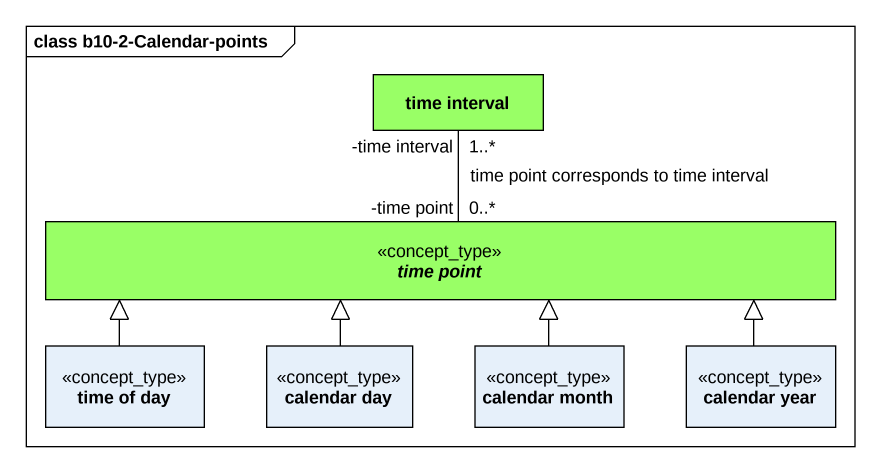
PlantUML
@startuml
mainframe class b10-2-Calendar-points
hide circle
hide empty members
class "time interval" as time_interval #99FF66
abstract class "time point" as time_point <<concept_type>> #99FF66
class "time of day" as time_of_day <<concept_type>>
class "calendar day" as calendar_day <<concept_type>>
class "calendar month" as calendar_month <<concept_type>>
class "calendar year" as calendar_year <<concept_type>>
time_point "-time point\n0..*" -up- "-time interval\n1..*" time_interval : time point corresponds to time interval
time_of_day -right-|> time_point
calendar_day -up-|> time_point
calendar_month -up-|> time_point
calendar_year -left-|> time_point
@enduml
